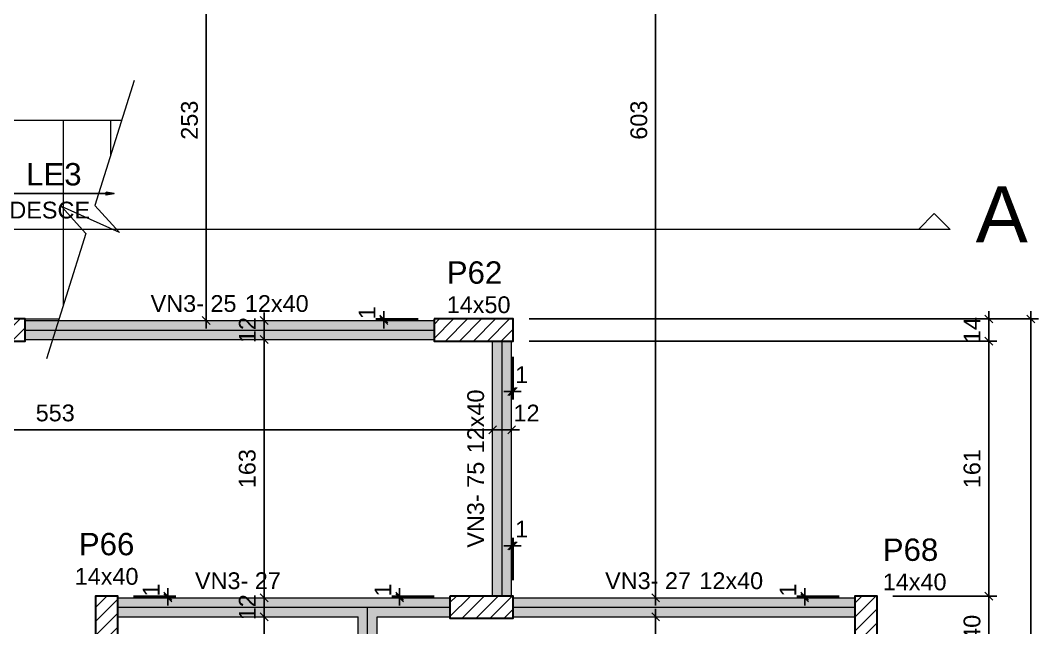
# Model space of a CAD drawing. Header units: millimetres. Extents: x -8 to 605, y -494 to 220.
# Drawn here: x 20.67 to 33.54, y -468.92 to -461.25 of the extents above; entities that cross this region are included whole.
import ezdxf

# ---------------------------------------------------------------- set-up
doc = ezdxf.new("R2010")
doc.units = ezdxf.units.MM
doc.header["$MEASUREMENT"] = 0
doc.linetypes.add('DASHDOT', pattern=[2.54, 1.27, -0.635, 0, -0.635])
doc.linetypes.add('NULL', pattern=[0])
for name, color, linetype, lineweight in [('FO-Cortes', 9, 'DASHDOT', 5), ('FO-Cotas', 5, 'Continuous', 5), ('FO-Eixos', 5, 'Continuous', 5), ('FO-Hachura pilar que passa', 19, 'Continuous', 5), ('FO-Hachura viga', 43, 'Continuous', 5), ('FO-Hachuras das lajes', 1, 'Continuous', 20), ('FO-Pilares', 4, 'Continuous', 30), ('FO-Textos das lajes', 1, 'Continuous', 20), ('FO-Textos das vigas', 7, 'Continuous', 5), ('FO-Textos dos pilares', 7, 'Continuous', 5), ('FO-Títulos', 1, 'Continuous', 20), ('FO-Vigas', 1, 'Continuous', 20)]:
    doc.layers.add(name, color=color, linetype=linetype, lineweight=lineweight)
doc.styles.add('Arial', font='arial.ttf')
doc.dimstyles.get("Standard").update_dxf_attribs({"dimtxt": 0.18, "dimasz": 0.18, "dimexe": 0.18, "dimexo": 0.0625, "dimgap": 0.09, "dimtad": 0, "dimtih": 1, "dimtoh": 1, "dimdec": 4, "dimzin": 0, "dimdsep": 46, "dimtxsty": 'Standard', "dimcen": 0.09, "dimadec": 0, "dimazin": 0, "dimtfac": 1, "dimtdec": 4, "dimtofl": 0, "dimtmove": 0, "dimatfit": 3, "dimfxl": 1, "dimtolj": 1, "dimtzin": 0, "dimarcsym": 0})
doc.dimstyles.new('UM_50.000000', dxfattribs={"dimtxt": 0.18, "dimasz": 0.1, "dimexe": 0.1, "dimexo": 0.2, "dimgap": 0, "dimtad": 1, "dimtih": 1, "dimtoh": 1, "dimdec": 1, "dimlfac": 50, "dimzin": 0, "dimdsep": 46, "dimtxsty": 'Standard', "dimcen": 0.09, "dimdle": 0.1, "dimadec": 1, "dimazin": 2, "dimtfac": 1, "dimtdec": 4, "dimtofl": 0, "dimtmove": 0, "dimatfit": 3, "dimfxl": 1, "dimtolj": 1, "dimarcsym": 0})
pattern_1 = [(45, (-4.58844, -411.61486), (-0.08838835, 0.08838835), [])]

# ---------------------------------------------------------------- blocks, each defined once
blk = doc.blocks.new('_Oblique')
at = {"color": 0, "linetype": 'ByBlock', "lineweight": -2}
blk.add_line((-0.5, -0.5), (0.5, 0.5), dxfattribs=at)
blk = doc.blocks.new('*D4166')
at = {"layer": 'Defpoints', "color": 0, "transparency": 16777216}
for p in [(31.502, -468.525), (32.914, -468.525), (31.502, -469.325)]:
    blk.add_point(p, dxfattribs=at)
at = {"layer": 'FO-Cotas', "color": 0, "lineweight": -2, "transparency": 16777216}
for p, q in [((32.914, -469.425), (32.914, -468.425)), ((31.702, -468.525), (33.014, -468.525)), ((31.702, -469.325), (33.014, -469.325))]:
    blk.add_line(p, q, dxfattribs=at)
at = {"layer": 'FO-Cotas', "color": 0, "lineweight": -2, "transparency": 16777216, "xscale": 0.1, "yscale": 0.1, "zscale": 0.1}
for p, rotation in [((32.914, -468.525), 90), ((32.914, -469.325), 270)]:
    blk.add_blockref('_Oblique', p, dxfattribs=dict(at, rotation=rotation))
at = {"layer": 'FO-Cotas', "color": 7, "transparency": 16777216, "insert": (32.702, -468.925), "char_height": 0.2118, "attachment_point": 5, "rotation": 90, "style": 'Arial'}
blk.add_mtext('\\A1;40', dxfattribs=at)
blk = doc.blocks.new('*D4167')
at = {"layer": 'Defpoints', "color": 0, "transparency": 16777216}
for p in [(26.902, -465.305), (32.914, -465.305), (31.502, -468.525)]:
    blk.add_point(p, dxfattribs=at)
at = {"layer": 'FO-Cotas', "color": 0, "lineweight": -2, "transparency": 16777216}
for p, q in [((32.914, -468.625), (32.914, -465.205)), ((27.102, -465.305), (33.014, -465.305)), ((31.702, -468.525), (33.014, -468.525))]:
    blk.add_line(p, q, dxfattribs=at)
at = {"layer": 'FO-Cotas', "color": 0, "lineweight": -2, "transparency": 16777216, "xscale": 0.1, "yscale": 0.1, "zscale": 0.1}
for p, rotation in [((32.914, -465.305), 90), ((32.914, -468.525), 270)]:
    blk.add_blockref('_Oblique', p, dxfattribs=dict(at, rotation=rotation))
at = {"layer": 'FO-Cotas', "color": 7, "transparency": 16777216, "insert": (32.702, -466.915), "char_height": 0.2118, "attachment_point": 5, "rotation": 90, "style": 'Arial'}
blk.add_mtext('\\A1;161', dxfattribs=at)
blk = doc.blocks.new('*D4168')
at = {"layer": 'Defpoints', "color": 0, "transparency": 16777216}
for p in [(26.902, -465.025), (32.914, -465.025), (26.902, -465.305)]:
    blk.add_point(p, dxfattribs=at)
at = {"layer": 'FO-Cotas', "color": 0, "lineweight": -2, "transparency": 16777216}
for p, q in [((27.102, -465.025), (33.014, -465.025)), ((32.914, -465.405), (32.914, -464.925)), ((27.102, -465.305), (33.014, -465.305))]:
    blk.add_line(p, q, dxfattribs=at)
at = {"layer": 'FO-Cotas', "color": 0, "lineweight": -2, "transparency": 16777216, "xscale": 0.1, "yscale": 0.1, "zscale": 0.1}
for p, rotation in [((32.914, -465.025), 90), ((32.914, -465.305), 270)]:
    blk.add_blockref('_Oblique', p, dxfattribs=dict(at, rotation=rotation))
at = {"layer": 'FO-Cotas', "color": 7, "transparency": 16777216, "insert": (32.702, -465.165), "char_height": 0.2118, "attachment_point": 5, "rotation": 90, "style": 'Arial'}
blk.add_mtext('\\A1;14', dxfattribs=at)
blk = doc.blocks.new('*D4169')
at = {"layer": 'Defpoints', "color": 0, "transparency": 16777216}
for p in [(23.021, -459.985), (23.021, -459.985), (23.021, -465.045)]:
    blk.add_point(p, dxfattribs=at)
at = {"layer": 'FO-Cotas', "color": 0, "lineweight": -2, "transparency": 16777216}
blk.add_line((23.021, -465.145), (23.021, -459.885), dxfattribs=at)
at = {"layer": 'FO-Cotas', "color": 0, "lineweight": -2, "transparency": 16777216, "xscale": 0.1, "yscale": 0.1, "zscale": 0.1}
for p, rotation in [((23.021, -459.985), 90), ((23.021, -465.045), 270)]:
    blk.add_blockref('_Oblique', p, dxfattribs=dict(at, rotation=rotation))
at = {"layer": 'FO-Cotas', "color": 7, "transparency": 16777216, "insert": (22.81, -462.515), "char_height": 0.2118, "attachment_point": 5, "rotation": 90, "style": 'Arial'}
blk.add_mtext('\\A1;253', dxfattribs=at)
blk = doc.blocks.new('*D4189')
at = {"layer": 'Defpoints', "color": 0, "transparency": 16777216}
for p in [(26.902, -465.025), (33.443, -465.025), (28.102, -483.205)]:
    blk.add_point(p, dxfattribs=at)
at = {"layer": 'FO-Cotas', "color": 0, "lineweight": -2, "transparency": 16777216}
for p, q in [((27.102, -465.025), (33.543, -465.025)), ((33.443, -483.305), (33.443, -464.925)), ((28.302, -483.205), (33.543, -483.205))]:
    blk.add_line(p, q, dxfattribs=at)
at = {"layer": 'FO-Cotas', "color": 0, "lineweight": -2, "transparency": 16777216, "xscale": 0.1, "yscale": 0.1, "zscale": 0.1}
for p, rotation in [((33.443, -465.025), 90), ((33.443, -483.205), 270)]:
    blk.add_blockref('_Oblique', p, dxfattribs=dict(at, rotation=rotation))
at = {"layer": 'FO-Cotas', "color": 7, "transparency": 16777216, "insert": (33.231, -474.115), "char_height": 0.2118, "attachment_point": 5, "rotation": 90, "style": 'Arial'}
blk.add_mtext('\\A1;909', dxfattribs=at)
blk = doc.blocks.new('*D4214')
at = {"layer": 'Defpoints', "color": 0, "transparency": 16777216}
for p in [(15.582, -466.425), (26.642, -466.425), (26.642, -466.425)]:
    blk.add_point(p, dxfattribs=at)
at = {"layer": 'FO-Cotas', "color": 0, "lineweight": -2, "transparency": 16777216}
blk.add_line((15.482, -466.425), (26.742, -466.425), dxfattribs=at)
at = {"layer": 'FO-Cotas', "color": 0, "lineweight": -2, "transparency": 16777216, "xscale": 0.1, "yscale": 0.1, "zscale": 0.1, "rotation": 180}
blk.add_blockref('_Oblique', (15.582, -466.425), dxfattribs=at)
at = {"layer": 'FO-Cotas', "color": 0, "lineweight": -2, "transparency": 16777216, "xscale": 0.1, "yscale": 0.1, "zscale": 0.1}
blk.add_blockref('_Oblique', (26.642, -466.425), dxfattribs=at)
at = {"layer": 'FO-Cotas', "color": 7, "transparency": 16777216, "insert": (21.112, -466.213), "char_height": 0.2118, "attachment_point": 5, "rotation": 0.0057, "style": 'Arial'}
blk.add_mtext('\\A1;553', dxfattribs=at)
blk = doc.blocks.new('*D4215')
at = {"layer": 'Defpoints', "color": 0, "transparency": 16777216}
for p in [(26.642, -466.425), (26.882, -466.425), (26.882, -466.425)]:
    blk.add_point(p, dxfattribs=at)
at = {"layer": 'FO-Cotas', "color": 0, "lineweight": -2, "transparency": 16777216}
blk.add_line((26.542, -466.425), (26.982, -466.425), dxfattribs=at)
at = {"layer": 'FO-Cotas', "color": 0, "lineweight": -2, "transparency": 16777216, "xscale": 0.1, "yscale": 0.1, "zscale": 0.1, "rotation": 180}
blk.add_blockref('_Oblique', (26.642, -466.425), dxfattribs=at)
at = {"layer": 'FO-Cotas', "color": 0, "lineweight": -2, "transparency": 16777216, "xscale": 0.1, "yscale": 0.1, "zscale": 0.1}
blk.add_blockref('_Oblique', (26.882, -466.425), dxfattribs=at)
at = {"layer": 'FO-Cotas', "color": 7, "transparency": 16777216, "insert": (27.07, -466.213), "char_height": 0.2118, "attachment_point": 5, "rotation": 0.0057, "style": 'Arial'}
blk.add_mtext('\\A1;12', dxfattribs=at)
blk = doc.blocks.new('*D4349')
at = {"layer": 'Defpoints', "color": 0, "transparency": 16777216}
for p in [(23.752, -468.785), (23.752, -468.785), (23.752, -473.545)]:
    blk.add_point(p, dxfattribs=at)
at = {"layer": 'FO-Cotas', "color": 0, "lineweight": -2, "transparency": 16777216}
blk.add_line((23.752, -473.645), (23.752, -468.685), dxfattribs=at)
at = {"layer": 'FO-Cotas', "color": 0, "lineweight": -2, "transparency": 16777216, "xscale": 0.1, "yscale": 0.1, "zscale": 0.1}
for p, rotation in [((23.752, -468.785), 90), ((23.752, -473.545), 270)]:
    blk.add_blockref('_Oblique', p, dxfattribs=dict(at, rotation=rotation))
at = {"layer": 'FO-Cotas', "color": 7, "transparency": 16777216, "insert": (23.54, -471.165), "char_height": 0.2118, "attachment_point": 5, "rotation": 90, "style": 'Arial'}
blk.add_mtext('\\A1;238', dxfattribs=at)
blk = doc.blocks.new('*D4350')
at = {"layer": 'Defpoints', "color": 0, "transparency": 16777216}
for p in [(23.752, -468.545), (23.752, -468.545), (23.752, -468.785)]:
    blk.add_point(p, dxfattribs=at)
at = {"layer": 'FO-Cotas', "color": 0, "lineweight": -2, "transparency": 16777216}
blk.add_line((23.752, -468.885), (23.752, -468.445), dxfattribs=at)
at = {"layer": 'FO-Cotas', "color": 0, "lineweight": -2, "transparency": 16777216, "xscale": 0.1, "yscale": 0.1, "zscale": 0.1}
for p, rotation in [((23.752, -468.545), 90), ((23.752, -468.785), 270)]:
    blk.add_blockref('_Oblique', p, dxfattribs=dict(at, rotation=rotation))
at = {"layer": 'FO-Cotas', "color": 7, "transparency": 16777216, "insert": (23.54, -468.665), "char_height": 0.2118, "attachment_point": 5, "rotation": 90, "style": 'Arial'}
blk.add_mtext('\\A1;12', dxfattribs=at)
blk = doc.blocks.new('*D4351')
at = {"layer": 'Defpoints', "color": 0, "transparency": 16777216}
for p in [(23.752, -465.285), (23.752, -465.285), (23.752, -468.545)]:
    blk.add_point(p, dxfattribs=at)
at = {"layer": 'FO-Cotas', "color": 0, "lineweight": -2, "transparency": 16777216}
blk.add_line((23.752, -468.645), (23.752, -465.185), dxfattribs=at)
at = {"layer": 'FO-Cotas', "color": 0, "lineweight": -2, "transparency": 16777216, "xscale": 0.1, "yscale": 0.1, "zscale": 0.1}
for p, rotation in [((23.752, -465.285), 90), ((23.752, -468.545), 270)]:
    blk.add_blockref('_Oblique', p, dxfattribs=dict(at, rotation=rotation))
at = {"layer": 'FO-Cotas', "color": 7, "transparency": 16777216, "insert": (23.54, -466.915), "char_height": 0.2118, "attachment_point": 5, "rotation": 90, "style": 'Arial'}
blk.add_mtext('\\A1;163', dxfattribs=at)
blk = doc.blocks.new('*D4352')
at = {"layer": 'Defpoints', "color": 0, "transparency": 16777216}
for p in [(23.752, -465.045), (23.752, -465.045), (23.752, -465.285)]:
    blk.add_point(p, dxfattribs=at)
at = {"layer": 'FO-Cotas', "color": 0, "lineweight": -2, "transparency": 16777216}
blk.add_line((23.752, -465.385), (23.752, -464.945), dxfattribs=at)
at = {"layer": 'FO-Cotas', "color": 0, "lineweight": -2, "transparency": 16777216, "xscale": 0.1, "yscale": 0.1, "zscale": 0.1}
for p, rotation in [((23.752, -465.045), 90), ((23.752, -465.285), 270)]:
    blk.add_blockref('_Oblique', p, dxfattribs=dict(at, rotation=rotation))
at = {"layer": 'FO-Cotas', "color": 7, "transparency": 16777216, "insert": (23.54, -465.165), "char_height": 0.2118, "attachment_point": 5, "rotation": 90, "style": 'Arial'}
blk.add_mtext('\\A1;12', dxfattribs=at)
blk = doc.blocks.new('*D4374')
at = {"layer": 'Defpoints', "color": 0, "transparency": 16777216}
for p in [(28.702, -468.785), (28.702, -468.785), (28.702, -475.645)]:
    blk.add_point(p, dxfattribs=at)
at = {"layer": 'FO-Cotas', "color": 0, "lineweight": -2, "transparency": 16777216}
blk.add_line((28.702, -475.745), (28.702, -468.685), dxfattribs=at)
at = {"layer": 'FO-Cotas', "color": 0, "lineweight": -2, "transparency": 16777216, "xscale": 0.1, "yscale": 0.1, "zscale": 0.1}
for p, rotation in [((28.702, -468.785), 90), ((28.702, -475.645), 270)]:
    blk.add_blockref('_Oblique', p, dxfattribs=dict(at, rotation=rotation))
at = {"layer": 'FO-Cotas', "color": 7, "transparency": 16777216, "insert": (28.49, -472.215), "char_height": 0.2118, "attachment_point": 5, "rotation": 90, "style": 'Arial'}
blk.add_mtext('\\A1;343', dxfattribs=at)
blk = doc.blocks.new('*D4375')
at = {"layer": 'Defpoints', "color": 0, "transparency": 16777216}
for p in [(28.702, -456.485), (28.702, -456.485), (28.702, -468.545)]:
    blk.add_point(p, dxfattribs=at)
at = {"layer": 'FO-Cotas', "color": 0, "lineweight": -2, "transparency": 16777216}
blk.add_line((28.702, -468.645), (28.702, -456.385), dxfattribs=at)
at = {"layer": 'FO-Cotas', "color": 0, "lineweight": -2, "transparency": 16777216, "xscale": 0.1, "yscale": 0.1, "zscale": 0.1}
for p, rotation in [((28.702, -456.485), 90), ((28.702, -468.545), 270)]:
    blk.add_blockref('_Oblique', p, dxfattribs=dict(at, rotation=rotation))
at = {"layer": 'FO-Cotas', "color": 7, "transparency": 16777216, "insert": (28.49, -462.515), "char_height": 0.2118, "attachment_point": 5, "rotation": 90, "style": 'Arial'}
blk.add_mtext('\\A1;603', dxfattribs=at)
blk = doc.blocks.new('*D4435')
at = {"layer": 'Defpoints', "color": 0, "transparency": 16777216}
for p in [(26.882, -465.305), (26.902, -465.305), (26.882, -465.94)]:
    blk.add_point(p, dxfattribs=at)
at = {"layer": 'FO-Cotas', "color": 0, "lineweight": -2, "transparency": 16777216}
for p, q in [((26.882, -465.505), (26.882, -466.04)), ((26.902, -465.505), (26.902, -466.04)), ((27.002, -465.94), (26.782, -465.94))]:
    blk.add_line(p, q, dxfattribs=at)
at = {"layer": 'FO-Cotas', "color": 0, "lineweight": -2, "transparency": 16777216, "xscale": 0.1, "yscale": 0.1, "zscale": 0.1, "rotation": 180}
blk.add_blockref('_Oblique', (26.882, -465.94), dxfattribs=at)
at = {"layer": 'FO-Cotas', "color": 0, "lineweight": -2, "transparency": 16777216, "xscale": 0.1, "yscale": 0.1, "zscale": 0.1}
blk.add_blockref('_Oblique', (26.902, -465.94), dxfattribs=at)
at = {"layer": 'FO-Cotas', "color": 7, "transparency": 16777216, "insert": (27.008, -465.728), "char_height": 0.2118, "attachment_point": 5, "rotation": 0.0057, "style": 'Arial'}
blk.add_mtext('\\A1;1', dxfattribs=at)
blk = doc.blocks.new('*D4440')
at = {"layer": 'Defpoints', "color": 0, "transparency": 16777216}
for p in [(26.882, -467.889), (26.882, -468.525), (26.902, -468.525)]:
    blk.add_point(p, dxfattribs=at)
at = {"layer": 'FO-Cotas', "color": 0, "lineweight": -2, "transparency": 16777216}
for p, q in [((26.882, -468.325), (26.882, -467.789)), ((26.902, -468.325), (26.902, -467.789)), ((27.002, -467.889), (26.782, -467.889))]:
    blk.add_line(p, q, dxfattribs=at)
at = {"layer": 'FO-Cotas', "color": 0, "lineweight": -2, "transparency": 16777216, "xscale": 0.1, "yscale": 0.1, "zscale": 0.1, "rotation": 180}
blk.add_blockref('_Oblique', (26.882, -467.889), dxfattribs=at)
at = {"layer": 'FO-Cotas', "color": 0, "lineweight": -2, "transparency": 16777216, "xscale": 0.1, "yscale": 0.1, "zscale": 0.1}
blk.add_blockref('_Oblique', (26.902, -467.889), dxfattribs=at)
at = {"layer": 'FO-Cotas', "color": 7, "transparency": 16777216, "insert": (27.008, -467.678), "char_height": 0.2118, "attachment_point": 5, "rotation": 0.0057, "style": 'Arial'}
blk.add_mtext('\\A1;1', dxfattribs=at)
blk = doc.blocks.new('*D4514')
at = {"layer": 'Defpoints', "color": 0, "transparency": 16777216}
for p in [(25.266, -465.045), (25.902, -465.025), (25.902, -465.045)]:
    blk.add_point(p, dxfattribs=at)
at = {"layer": 'FO-Cotas', "color": 0, "lineweight": -2, "transparency": 16777216}
for p, q in [((25.702, -465.025), (25.166, -465.025)), ((25.702, -465.045), (25.166, -465.045)), ((25.266, -464.925), (25.266, -465.145))]:
    blk.add_line(p, q, dxfattribs=at)
at = {"layer": 'FO-Cotas', "color": 0, "lineweight": -2, "transparency": 16777216, "xscale": 0.1, "yscale": 0.1, "zscale": 0.1}
for p, rotation in [((25.266, -465.025), 90), ((25.266, -465.045), 270)]:
    blk.add_blockref('_Oblique', p, dxfattribs=dict(at, rotation=rotation))
at = {"layer": 'FO-Cotas', "color": 7, "transparency": 16777216, "insert": (25.054, -464.947), "char_height": 0.2118, "attachment_point": 5, "rotation": 90, "style": 'Arial'}
blk.add_mtext('\\A1;1', dxfattribs=at)
blk = doc.blocks.new('*D4518')
at = {"layer": 'Defpoints', "color": 0, "transparency": 16777216}
for p in [(21.902, -468.525), (21.902, -468.545), (22.537, -468.545)]:
    blk.add_point(p, dxfattribs=at)
at = {"layer": 'FO-Cotas', "color": 0, "lineweight": -2, "transparency": 16777216}
for p, q in [((22.537, -468.425), (22.537, -468.645)), ((22.102, -468.525), (22.637, -468.525)), ((22.102, -468.545), (22.637, -468.545))]:
    blk.add_line(p, q, dxfattribs=at)
at = {"layer": 'FO-Cotas', "color": 0, "lineweight": -2, "transparency": 16777216, "xscale": 0.1, "yscale": 0.1, "zscale": 0.1}
for p, rotation in [((22.537, -468.525), 90), ((22.537, -468.545), 270)]:
    blk.add_blockref('_Oblique', p, dxfattribs=dict(at, rotation=rotation))
at = {"layer": 'FO-Cotas', "color": 7, "transparency": 16777216, "insert": (22.325, -468.447), "char_height": 0.2118, "attachment_point": 5, "rotation": 90, "style": 'Arial'}
blk.add_mtext('\\A1;1', dxfattribs=at)
blk = doc.blocks.new('*D4519')
at = {"layer": 'Defpoints', "color": 0, "transparency": 16777216}
for p in [(25.466, -468.545), (26.102, -468.525), (26.102, -468.545)]:
    blk.add_point(p, dxfattribs=at)
at = {"layer": 'FO-Cotas', "color": 0, "lineweight": -2, "transparency": 16777216}
for p, q in [((25.466, -468.425), (25.466, -468.645)), ((25.902, -468.525), (25.366, -468.525)), ((25.902, -468.545), (25.366, -468.545))]:
    blk.add_line(p, q, dxfattribs=at)
at = {"layer": 'FO-Cotas', "color": 0, "lineweight": -2, "transparency": 16777216, "xscale": 0.1, "yscale": 0.1, "zscale": 0.1}
for p, rotation in [((25.466, -468.525), 90), ((25.466, -468.545), 270)]:
    blk.add_blockref('_Oblique', p, dxfattribs=dict(at, rotation=rotation))
at = {"layer": 'FO-Cotas', "color": 7, "transparency": 16777216, "insert": (25.254, -468.447), "char_height": 0.2118, "attachment_point": 5, "rotation": 90, "style": 'Arial'}
blk.add_mtext('\\A1;1', dxfattribs=at)
blk = doc.blocks.new('*D4520')
at = {"layer": 'Defpoints', "color": 0, "transparency": 16777216}
for p in [(30.586, -468.545), (31.222, -468.525), (31.222, -468.545)]:
    blk.add_point(p, dxfattribs=at)
at = {"layer": 'FO-Cotas', "color": 0, "lineweight": -2, "transparency": 16777216}
for p, q in [((30.586, -468.425), (30.586, -468.645)), ((31.022, -468.525), (30.486, -468.525)), ((31.022, -468.545), (30.486, -468.545))]:
    blk.add_line(p, q, dxfattribs=at)
at = {"layer": 'FO-Cotas', "color": 0, "lineweight": -2, "transparency": 16777216, "xscale": 0.1, "yscale": 0.1, "zscale": 0.1}
for p, rotation in [((30.586, -468.525), 90), ((30.586, -468.545), 270)]:
    blk.add_blockref('_Oblique', p, dxfattribs=dict(at, rotation=rotation))
at = {"layer": 'FO-Cotas', "color": 7, "transparency": 16777216, "insert": (30.374, -468.447), "char_height": 0.2118, "attachment_point": 5, "rotation": 90, "style": 'Arial'}
blk.add_mtext('\\A1;1', dxfattribs=at)

msp = doc.modelspace()

# ---------------------------------------------------------------- hatches: boundary and pattern name
at = {"layer": 'FO-Hachura pilar que passa', "linetype": 'Continuous', "ltscale": 0.2}
h = msp.add_hatch(dxfattribs=at)
h.set_pattern_fill('ANSI31', color=19, style=0)
h.set_pattern_definition(pattern_1)
h.paths.add_polyline_path([(19.7316, -465.0249), (19.7316, -465.1649), (19.7316, -465.3049), (20.2316, -465.3049), (20.7316, -465.3049), (20.7316, -465.1649), (20.7316, -465.0249), (20.2316, -465.0249)])
h = msp.add_hatch(dxfattribs=at)
h.set_pattern_fill('ANSI31', color=19, style=0)
h.set_pattern_definition(pattern_1)
h.paths.add_polyline_path([(25.9016, -465.0249), (25.9016, -465.1649), (25.9016, -465.3049), (26.4016, -465.3049), (26.9016, -465.3049), (26.9016, -465.1649), (26.9016, -465.0249), (26.4016, -465.0249)])
h = msp.add_hatch(dxfattribs=at)
h.set_pattern_fill('ANSI31', color=19, style=0)
h.set_pattern_definition(pattern_1)
h.paths.add_polyline_path([(21.6216, -469.3249), (21.7616, -469.3249), (21.9016, -469.3249), (21.9016, -468.9249), (21.9016, -468.5249), (21.7616, -468.5249), (21.6216, -468.5249), (21.6216, -468.9249)])
h = msp.add_hatch(dxfattribs=at)
h.set_pattern_fill('ANSI31', color=19, style=0)
h.set_pattern_definition(pattern_1)
h.paths.add_polyline_path([(26.1016, -468.5249), (26.1016, -468.6649), (26.1016, -468.8049), (26.5016, -468.8049), (26.9016, -468.8049), (26.9016, -468.6649), (26.9016, -468.5249), (26.5016, -468.5249)])
h = msp.add_hatch(dxfattribs=at)
h.set_pattern_fill('ANSI31', color=19, style=0)
h.set_pattern_definition(pattern_1)
h.paths.add_polyline_path([(31.2216, -469.3249), (31.3616, -469.3249), (31.5016, -469.3249), (31.5016, -468.9249), (31.5016, -468.5249), (31.3616, -468.5249), (31.2216, -468.5249), (31.2216, -468.9249)])
at = {"layer": 'FO-Hachura viga', "linetype": 'Continuous', "ltscale": 0.2}
for points in [[(25.9016, -465.0449), (25.9016, -465.0449), (20.7316, -465.0449), (20.7316, -465.2849), (25.9016, -465.2849), (25.9016, -465.0449)], [(26.8816, -465.3049), (26.8816, -465.3049), (26.6416, -465.3049), (26.6416, -468.5249), (26.8816, -468.5249), (26.8816, -465.3049)], [(25.0616, -468.6649), (25.0616, -468.6649), (25.0616, -468.5449), (21.9016, -468.5449), (21.9016, -468.7849), (24.9416, -468.7849), (25.0616, -468.6649)], [(26.1016, -468.5449), (26.1016, -468.5449), (25.0616, -468.5449), (25.0616, -468.6649), (25.1816, -468.7849), (26.1016, -468.7849), (26.1016, -468.5449)], [(31.2216, -468.5449), (31.2216, -468.5449), (26.9016, -468.5449), (26.9016, -468.7849), (31.2216, -468.7849), (31.2216, -468.5449)], [(25.1816, -468.7849), (25.1816, -468.7849), (25.0616, -468.6649), (24.9416, -468.7849), (24.9416, -473.5449), (25.0616, -473.6649), (25.1816, -473.6649), (25.1816, -468.7849)]]:
    msp.add_hatch(color=43, dxfattribs=at).paths.add_polyline_path(points)

# ---------------------------------------------------------------- linework, layer by layer
at = {"layer": 'FO-Cortes', "linetype": 'Continuous', "ltscale": 0.2}
for p, q in [((22.1116, -462.0129), (21.6121, -463.5942)), ((21.9231, -463.9339), (21.19, -463.6058)), ((21.19, -463.6058), (21.5011, -463.9456)), ((21.6121, -463.5942), (21.9231, -463.9339)), ((21.5011, -463.9456), (21.0016, -465.5269))]:
    msp.add_line(p, q, dxfattribs=at)
at = {"layer": 'FO-Eixos'}
for p, q in [((20.7316, -465.1649), (25.9016, -465.1649)), ((26.7616, -468.5249), (26.7616, -465.3049)), ((21.9016, -468.6649), (25.0616, -468.6649)), ((25.0616, -468.6649), (26.1016, -468.6649)), ((25.0616, -473.6649), (25.0616, -468.6649)), ((26.9016, -468.6649), (31.2216, -468.6649))]:
    msp.add_line(p, q, dxfattribs=at)
at = {"layer": 'FO-Hachuras das lajes', "linetype": 'Continuous'}
for p, q in [((20.0116, -462.5149), (21.953, -462.5149)), ((21.2116, -462.5149), (21.2116, -464.862)), ((21.8116, -462.5149), (21.8116, -462.9626)), ((20.7316, -465.0249), (21.1601, -465.0249))]:
    msp.add_line(p, q, dxfattribs=at)
at = {"layer": 'FO-Pilares'}
for points in [[(19.7316, -465.0249), (19.7316, -465.1649), (19.7316, -465.3049), (20.2316, -465.3049), (20.7316, -465.3049), (20.7316, -465.1649), (20.7316, -465.0249), (20.2316, -465.0249), (19.7316, -465.0249)], [(25.9016, -465.0249), (25.9016, -465.1649), (25.9016, -465.3049), (26.4016, -465.3049), (26.9016, -465.3049), (26.9016, -465.1649), (26.9016, -465.0249), (26.4016, -465.0249), (25.9016, -465.0249)], [(21.6216, -469.3249), (21.7616, -469.3249), (21.9016, -469.3249), (21.9016, -468.9249), (21.9016, -468.5249), (21.7616, -468.5249), (21.6216, -468.5249), (21.6216, -468.9249), (21.6216, -469.3249)], [(26.1016, -468.5249), (26.1016, -468.6649), (26.1016, -468.8049), (26.5016, -468.8049), (26.9016, -468.8049), (26.9016, -468.6649), (26.9016, -468.5249), (26.5016, -468.5249), (26.1016, -468.5249)], [(31.2216, -469.3249), (31.3616, -469.3249), (31.5016, -469.3249), (31.5016, -468.9249), (31.5016, -468.5249), (31.3616, -468.5249), (31.2216, -468.5249), (31.2216, -468.9249), (31.2216, -469.3249)]]:
    msp.add_lwpolyline(points, close=True, dxfattribs=at)
at = {"layer": 'FO-Títulos'}
for p, q in [((32.2233, -463.6952), (32.0233, -463.8952)), ((32.4233, -463.8952), (32.2233, -463.6952)), ((32.4233, -463.8952), (-5.2144, -463.8952))]:
    msp.add_line(p, q, dxfattribs=at)
at = {"layer": 'FO-Vigas'}
for p, q in [((20.7316, -465.0449), (25.9016, -465.0449)), ((20.7316, -465.2849), (25.9016, -465.2849)), ((26.6416, -468.5249), (26.6416, -465.3049)), ((26.8816, -468.5249), (26.8816, -465.3049)), ((21.9016, -468.5449), (25.0616, -468.5449)), ((25.0616, -468.5449), (26.1016, -468.5449)), ((26.9016, -468.5449), (31.2216, -468.5449)), ((21.9016, -468.7849), (24.9416, -468.7849)), ((24.9416, -473.5449), (24.9416, -468.7849)), ((25.1816, -468.7849), (26.1016, -468.7849)), ((25.1816, -473.6649), (25.1816, -468.7849)), ((26.9016, -468.7849), (31.2216, -468.7849))]:
    msp.add_line(p, q, dxfattribs=at)

# ---------------------------------------------------------------- texts
at = {"layer": 'FO-Textos das lajes', "linetype": 'NULL', "ltscale": 0.2, "attachment_point": 7, "line_spacing_factor": 0.798, "style": 'Arial'}
for s, insert, char_height, width in [('LE3', (20.7436, -463.3427), 0.2824, 1.403821), ('DESCE', (20.5326, -463.759), 0.2118, 2.039544)]:
    msp.add_mtext(s, dxfattribs=dict(at, insert=insert, char_height=char_height, width=width))
at = {"layer": 'FO-Textos das vigas', "linetype": 'NULL', "ltscale": 0.2, "char_height": 0.2118, "line_spacing_factor": 0.798, "style": 'Arial'}
for s, insert, width, attachment_point in [('VN3- 25', (23.4036, -464.939), 2.170627, 9), ('12x40', (23.5096, -464.939), 1.612069, 7), ('VN3- 27', (23.4216, -468.439), 2.170627, 8), ('VN3- 27', (29.1486, -468.439), 2.170627, 9), ('12x40', (29.2546, -468.439), 1.612069, 7)]:
    msp.add_mtext(s, dxfattribs=dict(at, insert=insert, width=width, attachment_point=attachment_point))
at = {"layer": 'FO-Textos das vigas', "linetype": 'NULL', "ltscale": 0.2, "char_height": 0.2118, "rotation": 90.00021, "line_spacing_factor": 0.798, "style": 'Arial'}
for s, insert, width, attachment_point in [('12x40', (26.5357, -466.7219), 1.612069, 7), ('VN3- 75', (26.5357, -466.8279), 2.170627, 9)]:
    msp.add_mtext(s, dxfattribs=dict(at, insert=insert, width=width, attachment_point=attachment_point))
at = {"layer": 'FO-Textos dos pilares', "linetype": 'NULL', "ltscale": 0.2, "line_spacing_factor": 0.798, "style": 'Arial'}
for s, insert, char_height, width, attachment_point in [('P62', (26.0612, -464.5837), 0.2824, 1.403821, 7), ('14x50', (26.0612, -464.954), 0.2118, 1.612069, 7), ('P66', (21.7616, -468.0127), 0.2824, 1.403821, 8), ('P68', (31.5726, -468.0837), 0.2824, 1.403821, 7), ('14x40', (21.7616, -468.384), 0.2118, 1.612069, 8), ('14x40', (31.5726, -468.454), 0.2118, 1.612069, 7)]:
    msp.add_mtext(s, dxfattribs=dict(at, insert=insert, char_height=char_height, width=width, attachment_point=attachment_point))
at = {"layer": 'FO-Títulos', "ltscale": 0.2, "insert": (33.4056, -464.0558), "char_height": 0.706, "width": 8.659262, "attachment_point": 9, "line_spacing_factor": 0.798, "style": 'Arial'}
msp.add_mtext('A', dxfattribs=at)

# ---------------------------------------------------------------- dimensions: what is measured, and where the dimension line sits
at = {"layer": 'FO-Cotas'}
for base, p1, p2, override, picture, middle in [((28.7016, -456.4847), (28.7016, -468.5449), (28.7016, -456.4847), {"dimtxt": 0.2118, "dimasz": 0.1, "dimexe": 0.1, "dimexo": 0.2, "dimtad": 1, "dimtih": 0, "dimtoh": 0, "dimdec": 1, "dimlfac": 50, "dimzin": 8, "dimtxsty": 'Arial', "dimblk": 'Oblique', "dimblk1": 'Oblique', "dimblk2": 'Oblique', "dimsah": 1, "dimdle": 0.1, "dimse1": 1, "dimse2": 1, "dimclrt": 7, "dimadec": 1, "dimazin": 3, "dimtmove": 2, "dimldrblk": 'Oblique'}, '*D4375', (28.4898, -462.5148)), ((23.0215, -459.9849), (23.0215, -465.0449), (23.0215, -459.9849), {"dimtxt": 0.2118, "dimasz": 0.1, "dimexe": 0.1, "dimexo": 0.2, "dimtad": 1, "dimtih": 0, "dimtoh": 0, "dimdec": 1, "dimlfac": 50, "dimzin": 8, "dimtxsty": 'Arial', "dimblk": 'Oblique', "dimblk1": 'Oblique', "dimblk2": 'Oblique', "dimsah": 1, "dimdle": 0.1, "dimse1": 1, "dimse2": 1, "dimclrt": 7, "dimadec": 1, "dimazin": 3, "dimtmove": 2, "dimldrblk": 'Oblique'}, '*D4169', (22.8097, -462.5149)), ((25.2662, -465.0449), (25.9016, -465.0249), (25.9016, -465.0449), {"dimtxt": 0.2118, "dimasz": 0.1, "dimexe": 0.1, "dimexo": 0.2, "dimtad": 1, "dimtih": 0, "dimtoh": 0, "dimdec": 1, "dimlfac": 50, "dimzin": 8, "dimtxsty": 'Arial', "dimblk": 'Oblique', "dimblk1": 'Oblique', "dimblk2": 'Oblique', "dimsah": 1, "dimdle": 0.1, "dimse1": 0, "dimse2": 0, "dimclrt": 7, "dimadec": 1, "dimazin": 3, "dimtmove": 2, "dimldrblk": 'Oblique'}, '*D4514', (25.0544, -464.9466)), ((23.7516, -465.0449), (23.7516, -465.2849), (23.7516, -465.0449), {"dimtxt": 0.2118, "dimasz": 0.1, "dimexe": 0.1, "dimexo": 0.2, "dimtad": 1, "dimtih": 0, "dimtoh": 0, "dimdec": 1, "dimlfac": 50, "dimzin": 8, "dimtxsty": 'Arial', "dimblk": 'Oblique', "dimblk1": 'Oblique', "dimblk2": 'Oblique', "dimsah": 1, "dimdle": 0.1, "dimse1": 1, "dimse2": 1, "dimclrt": 7, "dimadec": 1, "dimazin": 3, "dimtmove": 2, "dimldrblk": 'Oblique'}, '*D4352', (23.5398, -465.1649)), ((32.9136, -465.0249), (26.9016, -465.3049), (26.9016, -465.0249), {"dimtxt": 0.2118, "dimasz": 0.1, "dimexe": 0.1, "dimexo": 0.2, "dimtad": 1, "dimtih": 0, "dimtoh": 0, "dimdec": 1, "dimlfac": 50, "dimzin": 8, "dimtxsty": 'Arial', "dimblk": 'Oblique', "dimblk1": 'Oblique', "dimblk2": 'Oblique', "dimsah": 1, "dimdle": 0.1, "dimse1": 0, "dimse2": 0, "dimclrt": 7, "dimadec": 1, "dimazin": 3, "dimtmove": 2, "dimldrblk": 'Oblique'}, '*D4168', (32.7018, -465.1649)), ((33.4431, -465.0249), (28.1016, -483.2049), (26.9016, -465.0249), {"dimtxt": 0.2118, "dimasz": 0.1, "dimexe": 0.1, "dimexo": 0.2, "dimtad": 1, "dimtih": 0, "dimtoh": 0, "dimdec": 1, "dimlfac": 50, "dimzin": 8, "dimtxsty": 'Arial', "dimblk": 'Oblique', "dimblk1": 'Oblique', "dimblk2": 'Oblique', "dimsah": 1, "dimdle": 0.1, "dimse1": 0, "dimse2": 0, "dimclrt": 7, "dimadec": 1, "dimazin": 3, "dimtmove": 2, "dimldrblk": 'Oblique'}, '*D4189', (33.2313, -474.1149)), ((23.7516, -465.2849), (23.7516, -468.5449), (23.7516, -465.2849), {"dimtxt": 0.2118, "dimasz": 0.1, "dimexe": 0.1, "dimexo": 0.2, "dimtad": 1, "dimtih": 0, "dimtoh": 0, "dimdec": 1, "dimlfac": 50, "dimzin": 8, "dimtxsty": 'Arial', "dimblk": 'Oblique', "dimblk1": 'Oblique', "dimblk2": 'Oblique', "dimsah": 1, "dimdle": 0.1, "dimse1": 1, "dimse2": 1, "dimclrt": 7, "dimadec": 1, "dimazin": 3, "dimtmove": 2, "dimldrblk": 'Oblique'}, '*D4351', (23.5398, -466.9149)), ((32.9136, -465.3049), (31.5016, -468.5249), (26.9016, -465.3049), {"dimtxt": 0.2118, "dimasz": 0.1, "dimexe": 0.1, "dimexo": 0.2, "dimtad": 1, "dimtih": 0, "dimtoh": 0, "dimdec": 1, "dimlfac": 50, "dimzin": 8, "dimtxsty": 'Arial', "dimblk": 'Oblique', "dimblk1": 'Oblique', "dimblk2": 'Oblique', "dimsah": 1, "dimdle": 0.1, "dimse1": 0, "dimse2": 0, "dimclrt": 7, "dimadec": 1, "dimazin": 3, "dimtmove": 2, "dimldrblk": 'Oblique'}, '*D4167', (32.7018, -466.9149)), ((22.537, -468.5449), (21.9016, -468.5249), (21.9016, -468.5449), {"dimtxt": 0.2118, "dimasz": 0.1, "dimexe": 0.1, "dimexo": 0.2, "dimtad": 1, "dimtih": 0, "dimtoh": 0, "dimdec": 1, "dimlfac": 50, "dimzin": 8, "dimtxsty": 'Arial', "dimblk": 'Oblique', "dimblk1": 'Oblique', "dimblk2": 'Oblique', "dimsah": 1, "dimdle": 0.1, "dimse1": 0, "dimse2": 0, "dimclrt": 7, "dimadec": 1, "dimazin": 3, "dimtmove": 2, "dimldrblk": 'Oblique'}, '*D4518', (22.3252, -468.4466)), ((25.4662, -468.5449), (26.1016, -468.5249), (26.1016, -468.5449), {"dimtxt": 0.2118, "dimasz": 0.1, "dimexe": 0.1, "dimexo": 0.2, "dimtad": 1, "dimtih": 0, "dimtoh": 0, "dimdec": 1, "dimlfac": 50, "dimzin": 8, "dimtxsty": 'Arial', "dimblk": 'Oblique', "dimblk1": 'Oblique', "dimblk2": 'Oblique', "dimsah": 1, "dimdle": 0.1, "dimse1": 0, "dimse2": 0, "dimclrt": 7, "dimadec": 1, "dimazin": 3, "dimtmove": 2, "dimldrblk": 'Oblique'}, '*D4519', (25.2544, -468.4466)), ((30.5862, -468.5449), (31.2216, -468.5249), (31.2216, -468.5449), {"dimtxt": 0.2118, "dimasz": 0.1, "dimexe": 0.1, "dimexo": 0.2, "dimtad": 1, "dimtih": 0, "dimtoh": 0, "dimdec": 1, "dimlfac": 50, "dimzin": 8, "dimtxsty": 'Arial', "dimblk": 'Oblique', "dimblk1": 'Oblique', "dimblk2": 'Oblique', "dimsah": 1, "dimdle": 0.1, "dimse1": 0, "dimse2": 0, "dimclrt": 7, "dimadec": 1, "dimazin": 3, "dimtmove": 2, "dimldrblk": 'Oblique'}, '*D4520', (30.3744, -468.4466)), ((23.7516, -468.5449), (23.7516, -468.7849), (23.7516, -468.5449), {"dimtxt": 0.2118, "dimasz": 0.1, "dimexe": 0.1, "dimexo": 0.2, "dimtad": 1, "dimtih": 0, "dimtoh": 0, "dimdec": 1, "dimlfac": 50, "dimzin": 8, "dimtxsty": 'Arial', "dimblk": 'Oblique', "dimblk1": 'Oblique', "dimblk2": 'Oblique', "dimsah": 1, "dimdle": 0.1, "dimse1": 1, "dimse2": 1, "dimclrt": 7, "dimadec": 1, "dimazin": 3, "dimtmove": 2, "dimldrblk": 'Oblique'}, '*D4350', (23.5398, -468.6649)), ((32.9136, -468.5249), (31.5016, -469.3249), (31.5016, -468.5249), {"dimtxt": 0.2118, "dimasz": 0.1, "dimexe": 0.1, "dimexo": 0.2, "dimtad": 1, "dimtih": 0, "dimtoh": 0, "dimdec": 1, "dimlfac": 50, "dimzin": 8, "dimtxsty": 'Arial', "dimblk": 'Oblique', "dimblk1": 'Oblique', "dimblk2": 'Oblique', "dimsah": 1, "dimdle": 0.1, "dimse1": 0, "dimse2": 0, "dimclrt": 7, "dimadec": 1, "dimazin": 3, "dimtmove": 2, "dimldrblk": 'Oblique'}, '*D4166', (32.7018, -468.9249)), ((23.7516, -468.7849), (23.7516, -473.5449), (23.7516, -468.7849), {"dimtxt": 0.2118, "dimasz": 0.1, "dimexe": 0.1, "dimexo": 0.2, "dimtad": 1, "dimtih": 0, "dimtoh": 0, "dimdec": 1, "dimlfac": 50, "dimzin": 8, "dimtxsty": 'Arial', "dimblk": 'Oblique', "dimblk1": 'Oblique', "dimblk2": 'Oblique', "dimsah": 1, "dimdle": 0.1, "dimse1": 1, "dimse2": 1, "dimclrt": 7, "dimadec": 1, "dimazin": 3, "dimtmove": 2, "dimldrblk": 'Oblique'}, '*D4349', (23.5398, -471.1649)), ((28.7016, -468.7849), (28.7016, -475.6449), (28.7016, -468.7849), {"dimtxt": 0.2118, "dimasz": 0.1, "dimexe": 0.1, "dimexo": 0.2, "dimtad": 1, "dimtih": 0, "dimtoh": 0, "dimdec": 1, "dimlfac": 50, "dimzin": 8, "dimtxsty": 'Arial', "dimblk": 'Oblique', "dimblk1": 'Oblique', "dimblk2": 'Oblique', "dimsah": 1, "dimdle": 0.1, "dimse1": 1, "dimse2": 1, "dimclrt": 7, "dimadec": 1, "dimazin": 3, "dimtmove": 2, "dimldrblk": 'Oblique'}, '*D4374', (28.4898, -472.2149))]:
    dim = msp.add_linear_dim(base=base, p1=p1, p2=p2, angle=90, dimstyle='UM_50.000000', override=override, dxfattribs=at)
    dim.commit()
    dim.dimension.update_dxf_attribs({"geometry": picture, "text_midpoint": middle, "dimtype": 160, "text_rotation": 90})
for base, p1, p2, override, picture, middle in [((26.8816, -465.9403), (26.9016, -465.3049), (26.8816, -465.3049), {"dimtxt": 0.2118, "dimasz": 0.1, "dimexe": 0.1, "dimexo": 0.2, "dimtad": 1, "dimtih": 0, "dimtoh": 0, "dimdec": 1, "dimlfac": 50, "dimzin": 8, "dimtxsty": 'Arial', "dimblk": 'Oblique', "dimblk1": 'Oblique', "dimblk2": 'Oblique', "dimsah": 1, "dimdle": 0.1, "dimse1": 0, "dimse2": 0, "dimclrt": 7, "dimadec": 1, "dimazin": 3, "dimtmove": 2, "dimldrblk": 'Oblique'}, '*D4435', (27.0078, -465.7285)), ((26.6416, -466.4249), (15.5816, -466.4249), (26.6416, -466.4249), {"dimtxt": 0.2118, "dimasz": 0.1, "dimexe": 0.1, "dimexo": 0.2, "dimtad": 1, "dimtih": 0, "dimtoh": 0, "dimdec": 1, "dimlfac": 50, "dimzin": 8, "dimtxsty": 'Arial', "dimblk": 'Oblique', "dimblk1": 'Oblique', "dimblk2": 'Oblique', "dimsah": 1, "dimdle": 0.1, "dimse1": 1, "dimse2": 1, "dimclrt": 7, "dimadec": 1, "dimazin": 3, "dimtmove": 2, "dimldrblk": 'Oblique'}, '*D4214', (21.1116, -466.2131)), ((26.8816, -466.4249), (26.6416, -466.4249), (26.8816, -466.4249), {"dimtxt": 0.2118, "dimasz": 0.1, "dimexe": 0.1, "dimexo": 0.2, "dimtad": 1, "dimtih": 0, "dimtoh": 0, "dimdec": 1, "dimlfac": 50, "dimzin": 8, "dimtxsty": 'Arial', "dimblk": 'Oblique', "dimblk1": 'Oblique', "dimblk2": 'Oblique', "dimsah": 1, "dimdle": 0.1, "dimse1": 1, "dimse2": 1, "dimclrt": 7, "dimadec": 1, "dimazin": 3, "dimtmove": 2, "dimldrblk": 'Oblique'}, '*D4215', (27.0701, -466.2131)), ((26.8816, -467.8895), (26.9016, -468.5249), (26.8816, -468.5249), {"dimtxt": 0.2118, "dimasz": 0.1, "dimexe": 0.1, "dimexo": 0.2, "dimtad": 1, "dimtih": 0, "dimtoh": 0, "dimdec": 1, "dimlfac": 50, "dimzin": 8, "dimtxsty": 'Arial', "dimblk": 'Oblique', "dimblk1": 'Oblique', "dimblk2": 'Oblique', "dimsah": 1, "dimdle": 0.1, "dimse1": 0, "dimse2": 0, "dimclrt": 7, "dimadec": 1, "dimazin": 3, "dimtmove": 2, "dimldrblk": 'Oblique'}, '*D4440', (27.0078, -467.6777))]:
    dim = msp.add_linear_dim(base=base, p1=p1, p2=p2, dimstyle='UM_50.000000', override=override, dxfattribs=at)
    dim.commit()
    dim.dimension.update_dxf_attribs({"geometry": picture, "text_midpoint": middle, "dimtype": 160, "text_rotation": 0.00573})

# ---------------------------------------------------------------- leaders
at = {"layer": 'FO-Textos das lajes', "linetype": 'Continuous'}
msp.add_leader([(21.856, -463.4415), (20.4793, -463.4415)], dimstyle='Standard', override={"dimasz": 0.1, "dimldrblk": 'Closed'}, dxfattribs=at)

doc.saveas('drawing.dxf')
